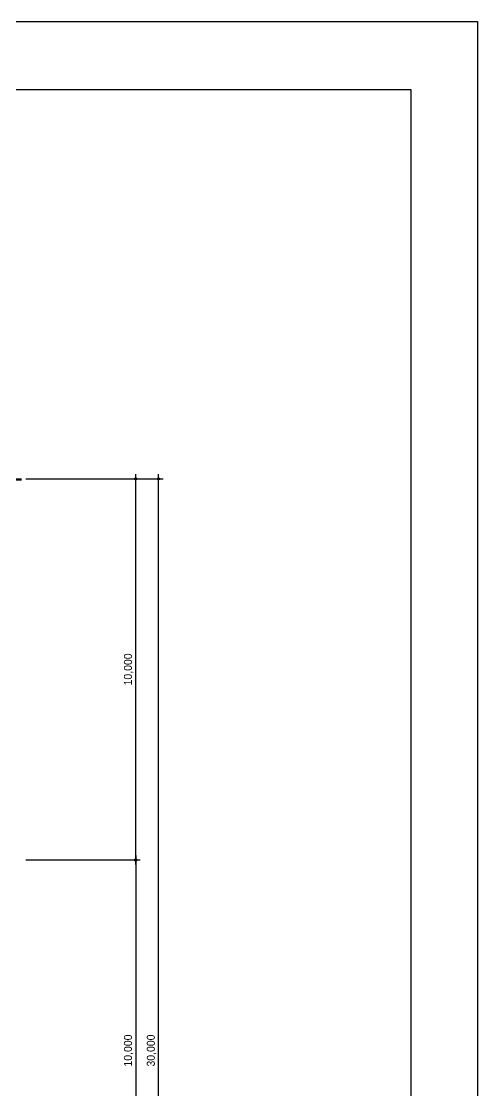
# Model space of a CAD drawing. Header units: millimetres. Extents: x 11948722 to 13111668, y -10771712 to -10232988.
# Drawn here: x 12283813 to 12295781, y -10552215 to -10524159 of the extents above; entities that cross this region are included whole.
import ezdxf

# ---------------------------------------------------------------- set-up
doc = ezdxf.new("R2010")
doc.units = ezdxf.units.MM
doc.header["$LTSCALE"] = 150
doc.header["$MEASUREMENT"] = 0
doc.layers.get('0').update_dxf_attribs({"linetype": 'CONTINUOUS'})
doc.layers.get('Defpoints').update_dxf_attribs({"color": 117, "linetype": 'CONTINUOUS'})
doc.layers.add('A-FIN-4', color=9, linetype='CONTINUOUS')
doc.layers.add('Xref-계단단면도$0$3 dim0', color=7, linetype='CONTINUOUS')
doc.styles.add('Xref-계단단면도$0$나눔고딕 Se', font='')
doc.styles.get('Xref-계단단면도$0$나눔고딕 Se').set_extended_font_data('Dotum')
doc.dimstyles.new('Xref-계단단면도$0$A1-100', dxfattribs={"dimtxt": 3, "dimasz": 1, "dimexe": 2, "dimexo": 2, "dimgap": 1, "dimtad": 1, "dimdec": 0, "dimzin": 12, "dimdsep": 46, "dimlunit": 6, "dimtxsty": 'Xref-계단단면도$0$나눔고딕 Se', "dimblk1": 'Xref-계단단면도$0$DIMDOT', "dimblk2": 'Xref-계단단면도$0$DIMDOT', "dimsah": 1, "dimcen": -1, "dimdle": 2, "dimclrd": 256, "dimclre": 256, "dimclrt": 3, "dimadec": 0, "dimazin": 0, "dimtfac": 1, "dimtdec": 0, "dimtix": 1, "dimtmove": 2, "dimatfit": 3, "dimldrblk": 'Xref-계단단면도$0$DIMDOT', "dimfxl": 1, "dimtvp": 1, "dimtolj": 1, "dimtzin": 12, "dimlwd": -1, "dimlwe": -1, "dimarcsym": 0})

# ---------------------------------------------------------------- blocks, each defined once
blk = doc.blocks.new('Xref-계단단면도$0$DIMDOT')
at = {"color": 0}
blk.add_line((-2, 0), (2, 0), dxfattribs=at)
for radius in [0.5, 0.25]:
    blk.add_circle((0, 0), radius, dxfattribs=at)
blk = doc.blocks.new('*D82')
at = {"layer": 'Defpoints', "color": 0, "transparency": 16777216}
for p in [(12283813, -10536163), (12287413, -10536163), (12283813, -10566163)]:
    blk.add_point(p, dxfattribs=at)
at = {"layer": 'Xref-계단단면도$0$3 dim0', "transparency": 16777216}
for p, q in [((12283933, -10536163), (12287533, -10536163)), ((12287413, -10566103), (12287413, -10536223)), ((12283933, -10566163), (12287533, -10566163))]:
    blk.add_line(p, q, dxfattribs=at)
at = {"layer": 'Xref-계단단면도$0$3 dim0', "transparency": 16777216, "xscale": 60, "yscale": 60, "zscale": 60}
for p, rotation in [((12287413, -10536163), 90), ((12287413, -10566163), 270)]:
    blk.add_blockref('Xref-계단단면도$0$DIMDOT', p, dxfattribs=dict(at, rotation=rotation))
at = {"layer": 'Xref-계단단면도$0$3 dim0', "color": 3, "transparency": 16777216, "insert": (12287228, -10551163), "char_height": 210, "attachment_point": 5, "rotation": 90, "style": 'Xref-계단단면도$0$나눔고딕 Se'}
blk.add_mtext('\\A1;30,000', dxfattribs=at)
blk = doc.blocks.new('*D83')
at = {"layer": 'Defpoints', "color": 0, "transparency": 16777216}
for p in [(12283813, -10536163), (12286813, -10536163), (12283813, -10546163)]:
    blk.add_point(p, dxfattribs=at)
at = {"layer": 'Xref-계단단면도$0$3 dim0', "transparency": 16777216}
for p, q in [((12283933, -10536163), (12286933, -10536163)), ((12286813, -10546103), (12286813, -10536223)), ((12283933, -10546163), (12286933, -10546163))]:
    blk.add_line(p, q, dxfattribs=at)
at = {"layer": 'Xref-계단단면도$0$3 dim0', "transparency": 16777216, "xscale": 60, "yscale": 60, "zscale": 60}
for p, rotation in [((12286813, -10536163), 90), ((12286813, -10546163), 270)]:
    blk.add_blockref('Xref-계단단면도$0$DIMDOT', p, dxfattribs=dict(at, rotation=rotation))
at = {"layer": 'Xref-계단단면도$0$3 dim0', "color": 3, "transparency": 16777216, "insert": (12286628, -10541163), "char_height": 210, "attachment_point": 5, "rotation": 90, "style": 'Xref-계단단면도$0$나눔고딕 Se'}
blk.add_mtext('\\A1;10,000', dxfattribs=at)
blk = doc.blocks.new('*D84')
at = {"layer": 'Defpoints', "color": 0, "transparency": 16777216}
for p in [(12283813, -10546163), (12283813, -10556163), (12286813, -10556163)]:
    blk.add_point(p, dxfattribs=at)
at = {"layer": 'Xref-계단단면도$0$3 dim0', "transparency": 16777216}
for p, q in [((12283933, -10546163), (12286933, -10546163)), ((12286813, -10546223), (12286813, -10556103)), ((12283933, -10556163), (12286933, -10556163))]:
    blk.add_line(p, q, dxfattribs=at)
at = {"layer": 'Xref-계단단면도$0$3 dim0', "transparency": 16777216, "xscale": 60, "yscale": 60, "zscale": 60}
for p, rotation in [((12286813, -10546163), 90), ((12286813, -10556163), 270)]:
    blk.add_blockref('Xref-계단단면도$0$DIMDOT', p, dxfattribs=dict(at, rotation=rotation))
at = {"layer": 'Xref-계단단면도$0$3 dim0', "color": 3, "transparency": 16777216, "insert": (12286628, -10551163), "char_height": 210, "attachment_point": 5, "rotation": 90, "style": 'Xref-계단단면도$0$나눔고딕 Se'}
blk.add_mtext('\\A1;10,000', dxfattribs=at)

msp = doc.modelspace()

# ---------------------------------------------------------------- linework, layer by layer
at = {"layer": 'A-FIN-4'}
for points in [[(12266187.3, -10536162.8), (12283813.3, -10536162.8)], [(12266187.3, -10536192.8), (12283813.3, -10536192.8)]]:
    msp.add_lwpolyline(points, dxfattribs=at)
at = {"layer": 'Defpoints', "ltscale": 1200}
for points in [[(12251231.5, -10524159.4), (12295781.5, -10524159.4), (12295781.5, -10587159.4), (12251231.5, -10587159.4)], [(12253084.4, -10580484.4), (12294034.4, -10580484.4), (12294034.4, -10525959.4), (12253084.4, -10525959.4)]]:
    msp.add_lwpolyline(points, close=True, dxfattribs=at)

# ---------------------------------------------------------------- dimensions: what is measured, and where the dimension line sits
at = {"layer": 'Xref-계단단면도$0$3 dim0'}
for base, p1, p2, angle, picture, middle in [((12287413.3, -10536162.8), (12283813.3, -10566162.8), (12283813.3, -10536162.8), 90, '*D82', (12287227.9, -10551162.8)), ((12286813.3, -10536162.8), (12283813.3, -10546162.8), (12283813.3, -10536162.8), 270, '*D83', (12286627.9, -10541162.8)), ((12286813.3, -10556162.8), (12283813.3, -10546162.8), (12283813.3, -10556162.8), 90, '*D84', (12286627.9, -10551162.8))]:
    dim = msp.add_linear_dim(base=base, p1=p1, p2=p2, angle=angle, dimstyle='Xref-계단단면도$0$A1-100', override={"dimscale": 60, "dimtxt": 3.5}, dxfattribs=at)
    dim.commit()
    dim.dimension.update_dxf_attribs({"geometry": picture, "text_midpoint": middle})

doc.saveas('drawing.dxf')
